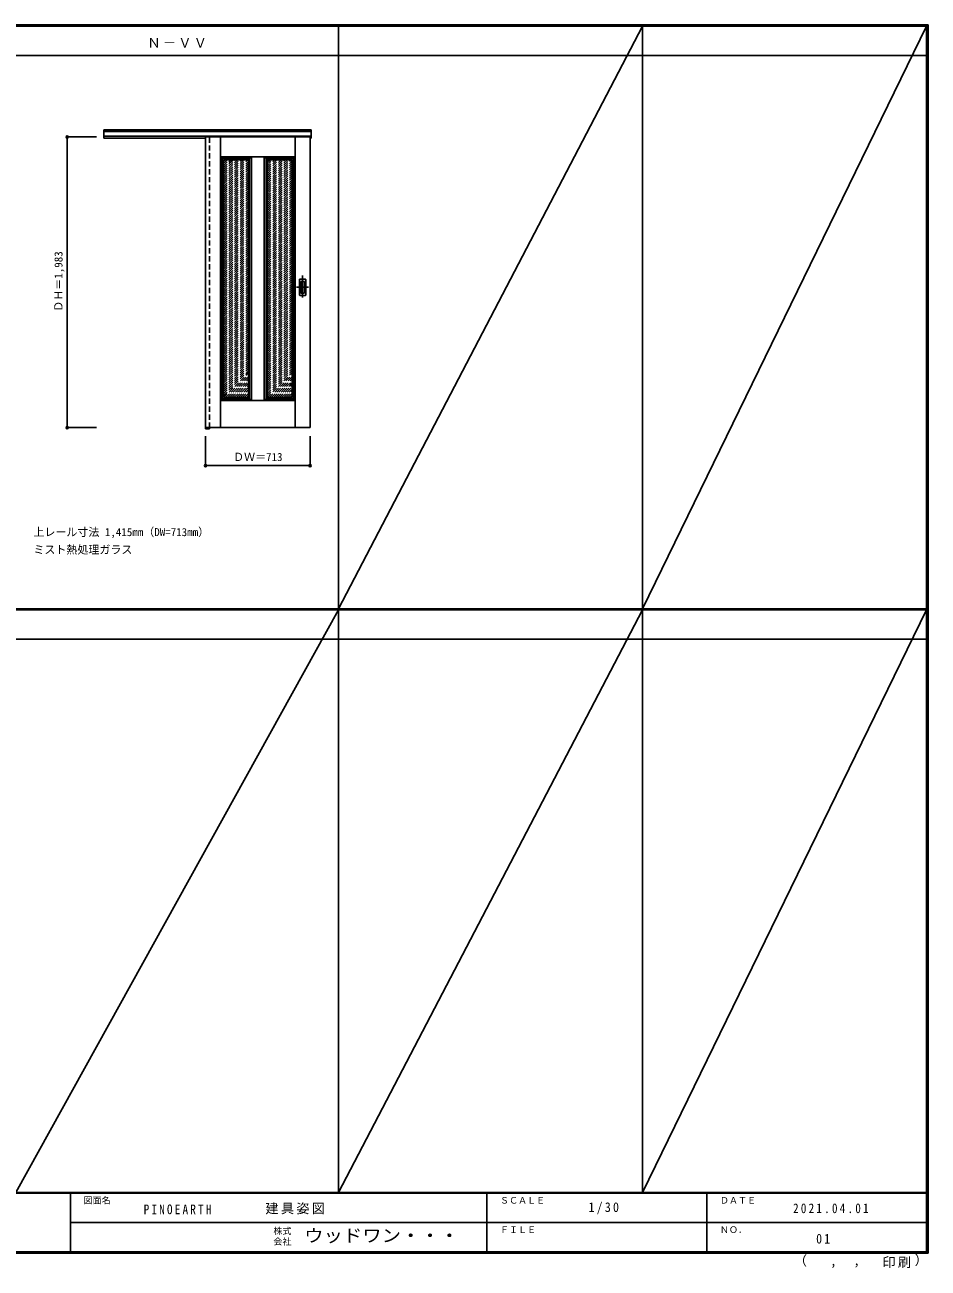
# Model space of a CAD drawing. Units: millimetres, scale not verified. Extents: x -6000 to 5700, y -4307 to 4175.
# Drawn here: x -460 to 5700, y -4307 to 4175 of the extents above; entities that cross this region are included whole.
import ezdxf
from ezdxf.enums import TextEntityAlignment as Align

# ---------------------------------------------------------------- set-up
doc = ezdxf.new("R2010")
doc.units = ezdxf.units.MM
doc.header["$LTSCALE"] = 30
doc.header["$PDMODE"] = 32
doc.header["$PDSIZE"] = 15
doc.linetypes.add('CHAIN1', pattern=[8, 5, -1, 1, -1])
doc.linetypes.add('DASHED1', pattern=[1.8, 1.2, -0.6])
for name, color, linetype in [('0-1_通り芯', 4, 'CHAIN1'), ('0-2_扉', 3, 'Continuous'), ('0-3_仕上げ', 7, 'Continuous'), ('0-4_枠', 3, 'Continuous'), ('0-6_引手', 3, 'Continuous'), ('0-A_文字', 7, 'Continuous'), ('0-B_寸法', 4, 'Continuous'), ('0-C_ハッチ', 4, 'DASHED1'), ('F-1_枠', 6, 'Continuous'), ('F-A_文字', 7, 'Continuous')]:
    doc.layers.add(name, color=color, linetype=linetype)
doc.styles.add('ＭＳ ゴシック', font='')
doc.styles.get('ＭＳ ゴシック').set_extended_font_data('MS Gothic')

msp = doc.modelspace()

# ---------------------------------------------------------------- linework, layer by layer
at = {"layer": '0-1_通り芯'}
for p, q in [((1434, 2465.5), (1434, 2303.5)), ((1475, 2384.5), (1393, 2384.5))]:
    msp.add_line(p, q, dxfattribs=at)
at = {"layer": '0-2_扉', "color": 4, "linetype": 'DASHED1'}
msp.add_line((772, 3410), (772, 3406), dxfattribs=at)
at = {"layer": '0-2_扉'}
for p, q in [((772, 3410), (772, 1427)), ((772, 3410), (1485, 3410)), ((1485, 1427), (1485, 3410)), ((772, 1427), (1485, 1427))]:
    msp.add_line(p, q, dxfattribs=at)
at = {"layer": '0-3_仕上げ'}
for p, q in [((873.5, 1427), (873.5, 3410)), ((1383.5, 1427), (1383.5, 3410)), ((1383.5, 3275), (873.5, 3275)), ((873.5, 3275), (885.5, 3263)), ((1084.5, 3275), (1072.5, 3263)), ((1084.5, 1612), (1084.5, 3275)), ((1172.5, 1612), (1172.5, 3275)), ((1172.5, 3275), (1184.5, 3263)), ((1383.5, 3275), (1371.5, 3263)), ((885.5, 1624), (873.5, 1612)), ((1383.5, 1612), (873.5, 1612)), ((1072.5, 1624), (1084.5, 1612)), ((1184.5, 1624), (1172.5, 1612)), ((1371.5, 1624), (1383.5, 1612))]:
    msp.add_line(p, q, dxfattribs=at)
at = {"layer": '0-3_仕上げ', "color": 3}
for p, q in [((885.5, 1624), (885.5, 3263)), ((885.5, 3263), (1072.5, 3263)), ((1072.5, 1624), (1072.5, 3263)), ((1184.5, 1624), (1184.5, 3263)), ((1371.5, 3263), (1184.5, 3263)), ((1371.5, 1624), (1371.5, 3263)), ((885.5, 1624), (1072.5, 1624)), ((1371.5, 1624), (1184.5, 1624))]:
    msp.add_line(p, q, dxfattribs=at)
at = {"layer": '0-3_仕上げ', "color": 4}
for p, q in [((893.5, 1632), (893.5, 3255)), ((893.5, 3255), (1064.5, 3255)), ((1064.5, 1632), (1064.5, 3255)), ((1192.5, 1632), (1192.5, 3255)), ((1363.5, 3255), (1192.5, 3255)), ((1363.5, 1632), (1363.5, 3255)), ((893.5, 1632), (1064.5, 1632)), ((1363.5, 1632), (1192.5, 1632))]:
    msp.add_line(p, q, dxfattribs=at)
at = {"layer": '0-4_枠'}
for p, q in [((78, 3460), (1493, 3460)), ((78, 3403), (78, 3460)), ((78, 3447), (1493, 3447)), ((78, 3415), (1493, 3415)), ((78, 3403), (772, 3403)), ((771, 3415), (771, 1418)), ((799, 3410), (799, 3415)), ((1485, 3403), (1493, 3403)), ((1493, 3403), (1493, 3460)), ((771, 1418), (799, 1418)), ((799, 1427), (799, 1418))]:
    msp.add_line(p, q, dxfattribs=at)
at = {"layer": '0-4_枠', "color": 4, "linetype": 'DASHED1'}
msp.add_line((799, 1427), (799, 3410), dxfattribs=at)
at = {"layer": '0-6_引手'}
for p, q in [((1413, 2438), (1413, 2331)), ((1414.5, 2439.5), (1453.5, 2439.5)), ((1455, 2331), (1455, 2438)), ((1414.5, 2329.5), (1453.5, 2329.5))]:
    msp.add_line(p, q, dxfattribs=at)
at = {"layer": '0-6_引手', "color": 7}
for p, q in [((1421.5, 2422), (1421.5, 2347)), ((1423, 2423.5), (1445, 2423.5)), ((1446.5, 2347), (1446.5, 2422)), ((1423, 2345.5), (1445, 2345.5))]:
    msp.add_line(p, q, dxfattribs=at)
at = {"layer": '0-6_引手'}
for centre, start, end in [((1414.5, 2438), 90, 180), ((1453.5, 2438), 0, 90), ((1414.5, 2331), 180, 270), ((1453.5, 2331), 270, 0)]:
    msp.add_arc(centre, 1.5, start, end, dxfattribs=at)
at = {"layer": '0-6_引手', "color": 7}
for centre, start, end in [((1423, 2422), 90, 180), ((1445, 2422), 0, 90), ((1423, 2347), 180, 270), ((1445, 2347), 270, 0)]:
    msp.add_arc(centre, 1.5, start, end, dxfattribs=at)
at = {"layer": '0-B_寸法'}
for p, q in [((-172, 3410), (-172, 1427)), ((-172, 3410), (28, 3410)), ((-172, 1427), (28, 1427)), ((772, 1168), (772, 1368)), ((1485, 1168), (1485, 1368)), ((1485, 1168), (772, 1168))]:
    msp.add_line(p, q, dxfattribs=at)
at = {"layer": '0-B_寸法', "color": 7}
for p in [(-172, 3410), (-172, 1427), (772, 1168), (1485, 1168)]:
    msp.add_point(p, dxfattribs=at)
at = {"layer": '0-C_ハッチ'}
for p, q in [((893.5, 3242.67), (905.83, 3255)), ((893.5, 3087.1), (1061.4, 3255)), ((893.5, 3228.53), (919.97, 3255)), ((893.5, 3214.38), (934.12, 3255)), ((893.5, 3200.24), (948.26, 3255)), ((893.5, 3186.1), (962.4, 3255)), ((893.5, 3171.96), (976.54, 3255)), ((893.5, 3157.82), (990.69, 3255)), ((893.5, 3143.67), (1004.83, 3255)), ((893.5, 3129.53), (1018.97, 3255)), ((893.5, 3115.39), (1033.11, 3255)), ((893.5, 3101.25), (1047.25, 3255)), ((893.5, 3072.96), (1064.5, 3243.96)), ((893.5, 3058.82), (1064.5, 3229.82)), ((1192.5, 3244.68), (1202.82, 3255)), ((1192.5, 3089.12), (1358.38, 3255)), ((1192.5, 3230.54), (1216.96, 3255)), ((1192.5, 3216.4), (1231.1, 3255)), ((1192.5, 3202.26), (1245.24, 3255)), ((1192.5, 3188.11), (1259.39, 3255)), ((1192.5, 3173.97), (1273.53, 3255)), ((1192.5, 3159.83), (1287.67, 3255)), ((1192.5, 3145.69), (1301.81, 3255)), ((1192.5, 3131.55), (1315.95, 3255)), ((1192.5, 3117.4), (1330.1, 3255)), ((1192.5, 3103.26), (1344.24, 3255)), ((1192.5, 3074.98), (1363.5, 3245.98)), ((1192.5, 3060.84), (1363.5, 3231.84)), ((893.5, 3044.68), (1064.5, 3215.68)), ((893.5, 3030.54), (1064.5, 3201.54)), ((893.5, 3016.39), (1064.5, 3187.39)), ((893.5, 3002.25), (1064.5, 3173.25)), ((893.5, 2988.11), (1064.5, 3159.11)), ((893.5, 2973.97), (1064.5, 3144.97)), ((1192.5, 3046.69), (1363.5, 3217.69)), ((1192.5, 3032.55), (1363.5, 3203.55)), ((1192.5, 3018.41), (1363.5, 3189.41)), ((1192.5, 3004.27), (1363.5, 3175.27)), ((1192.5, 2990.12), (1363.5, 3161.12)), ((1192.5, 2975.98), (1363.5, 3146.98)), ((893.5, 2959.83), (1064.5, 3130.83)), ((893.5, 2945.68), (1064.5, 3116.68)), ((893.5, 2931.54), (1064.5, 3102.54)), ((893.5, 2917.4), (1064.5, 3088.4)), ((893.5, 2903.26), (1064.5, 3074.26)), ((893.5, 2889.11), (1064.5, 3060.11)), ((1192.5, 2961.84), (1363.5, 3132.84)), ((1192.5, 2947.7), (1363.5, 3118.7)), ((1192.5, 2933.56), (1363.5, 3104.56)), ((1192.5, 2919.41), (1363.5, 3090.41)), ((1192.5, 2905.27), (1363.5, 3076.27)), ((1192.5, 2891.13), (1363.5, 3062.13)), ((893.5, 2874.97), (1064.5, 3045.97)), ((893.5, 2860.83), (1064.5, 3031.83)), ((893.5, 2846.69), (1064.5, 3017.69)), ((893.5, 2832.55), (1064.5, 3003.55)), ((893.5, 2818.4), (1064.5, 2989.4)), ((893.5, 2804.26), (1064.5, 2975.26)), ((1192.5, 2876.99), (1363.5, 3047.99)), ((1192.5, 2862.85), (1363.5, 3033.85)), ((1192.5, 2848.7), (1363.5, 3019.7)), ((1192.5, 2834.56), (1363.5, 3005.56)), ((1192.5, 2820.42), (1363.5, 2991.42)), ((1192.5, 2806.28), (1363.5, 2977.28)), ((893.5, 2790.12), (1064.5, 2961.12)), ((893.5, 2775.98), (1064.5, 2946.98)), ((893.5, 2761.84), (1064.5, 2932.84)), ((893.5, 2747.69), (1064.5, 2918.69)), ((893.5, 2733.55), (1064.5, 2904.55)), ((893.5, 2719.41), (1064.5, 2890.41)), ((1192.5, 2792.13), (1363.5, 2963.13)), ((1192.5, 2777.99), (1363.5, 2948.99)), ((1192.5, 2763.85), (1363.5, 2934.85)), ((1192.5, 2749.71), (1363.5, 2920.71)), ((1192.5, 2735.57), (1363.5, 2906.57)), ((1192.5, 2721.42), (1363.5, 2892.42)), ((893.5, 2705.27), (1064.5, 2876.27)), ((893.5, 2691.12), (1064.5, 2862.12)), ((893.5, 2676.98), (1064.5, 2847.98)), ((893.5, 2662.84), (1064.5, 2833.84)), ((893.5, 2648.7), (1064.5, 2819.7)), ((893.5, 2634.56), (1064.5, 2805.56)), ((1192.5, 2707.28), (1363.5, 2878.28)), ((1192.5, 2693.14), (1363.5, 2864.14)), ((1192.5, 2679), (1363.5, 2850)), ((1192.5, 2664.86), (1363.5, 2835.86)), ((1192.5, 2650.71), (1363.5, 2821.71)), ((1192.5, 2636.57), (1363.5, 2807.57)), ((893.5, 2620.41), (1064.5, 2791.41)), ((893.5, 2606.27), (1064.5, 2777.27)), ((893.5, 2592.13), (1064.5, 2763.13)), ((893.5, 2577.99), (1064.5, 2748.99)), ((893.5, 2563.85), (1064.5, 2734.85)), ((893.5, 2549.7), (1064.5, 2720.7)), ((1192.5, 2622.43), (1363.5, 2793.43)), ((1192.5, 2608.29), (1363.5, 2779.29)), ((1192.5, 2594.14), (1363.5, 2765.14)), ((1192.5, 2580), (1363.5, 2751)), ((1192.5, 2565.86), (1363.5, 2736.86)), ((1192.5, 2551.72), (1363.5, 2722.72)), ((893.5, 2535.56), (1064.5, 2706.56)), ((893.5, 2521.42), (1064.5, 2692.42)), ((893.5, 2507.28), (1064.5, 2678.28)), ((893.5, 2493.13), (1064.5, 2664.13)), ((893.5, 2478.99), (1064.5, 2649.99)), ((893.5, 2464.85), (1064.5, 2635.85)), ((1192.5, 2537.58), (1363.5, 2708.58)), ((1192.5, 2523.43), (1363.5, 2694.43)), ((1192.5, 2509.29), (1363.5, 2680.29)), ((1192.5, 2495.15), (1363.5, 2666.15)), ((1192.5, 2481.01), (1363.5, 2652.01)), ((1192.5, 2466.87), (1363.5, 2637.87)), ((893.5, 2450.71), (1064.5, 2621.71)), ((893.5, 2436.57), (1064.5, 2607.57)), ((893.5, 2422.42), (1064.5, 2593.42)), ((893.5, 2408.28), (1064.5, 2579.28)), ((893.5, 2394.14), (1064.5, 2565.14)), ((893.5, 2380), (1064.5, 2551)), ((1192.5, 2452.72), (1363.5, 2623.72)), ((1192.5, 2438.58), (1363.5, 2609.58)), ((1192.5, 2424.44), (1363.5, 2595.44)), ((1192.5, 2410.3), (1363.5, 2581.3)), ((1192.5, 2396.15), (1363.5, 2567.15)), ((1192.5, 2382.01), (1363.5, 2553.01)), ((893.5, 2365.86), (1064.5, 2536.86)), ((893.5, 2351.71), (1064.5, 2522.71)), ((893.5, 2337.57), (1064.5, 2508.57)), ((893.5, 2323.43), (1064.5, 2494.43)), ((893.5, 2309.29), (1064.5, 2480.29)), ((893.5, 2295.14), (1064.5, 2466.14)), ((1192.5, 2367.87), (1363.5, 2538.87)), ((1192.5, 2353.73), (1363.5, 2524.73)), ((1192.5, 2339.59), (1363.5, 2510.59)), ((1192.5, 2325.44), (1363.5, 2496.44)), ((1192.5, 2311.3), (1363.5, 2482.3)), ((1192.5, 2297.16), (1363.5, 2468.16)), ((893.5, 2281), (1064.5, 2452)), ((893.5, 2266.86), (1064.5, 2437.86)), ((893.5, 2252.72), (1064.5, 2423.72)), ((893.5, 2238.58), (1064.5, 2409.58)), ((893.5, 2224.43), (1064.5, 2395.43)), ((893.5, 2210.29), (1064.5, 2381.29)), ((1192.5, 2283.02), (1363.5, 2454.02)), ((1192.5, 2268.88), (1363.5, 2439.88)), ((1192.5, 2254.73), (1363.5, 2425.73)), ((1192.5, 2240.59), (1363.5, 2411.59)), ((1192.5, 2226.45), (1363.5, 2397.45)), ((1192.5, 2212.31), (1363.5, 2383.31)), ((893.5, 2196.15), (1064.5, 2367.15)), ((893.5, 2182.01), (1064.5, 2353.01)), ((893.5, 2167.87), (1064.5, 2338.87)), ((893.5, 2153.72), (1064.5, 2324.72)), ((893.5, 2139.58), (1064.5, 2310.58)), ((893.5, 2125.44), (1064.5, 2296.44)), ((1192.5, 2198.17), (1363.5, 2369.17)), ((1192.5, 2184.02), (1363.5, 2355.02)), ((1192.5, 2169.88), (1363.5, 2340.88)), ((1192.5, 2155.74), (1363.5, 2326.74)), ((1192.5, 2141.6), (1363.5, 2312.6)), ((1192.5, 2127.45), (1363.5, 2298.45)), ((893.5, 2111.3), (1064.5, 2282.3)), ((893.5, 2097.15), (1064.5, 2268.15)), ((893.5, 2083.01), (1064.5, 2254.01)), ((893.5, 2068.87), (1064.5, 2239.87)), ((893.5, 2054.73), (1064.5, 2225.73)), ((893.5, 2040.59), (1064.5, 2211.59)), ((1192.5, 2113.31), (1363.5, 2284.31)), ((1192.5, 2099.17), (1363.5, 2270.17)), ((1192.5, 2085.03), (1363.5, 2256.03)), ((1192.5, 2070.89), (1363.5, 2241.89)), ((1192.5, 2056.74), (1363.5, 2227.74)), ((1192.5, 2042.6), (1363.5, 2213.6)), ((893.5, 2026.44), (1064.5, 2197.44)), ((893.5, 2012.3), (1064.5, 2183.3)), ((893.5, 1998.16), (1064.5, 2169.16)), ((893.5, 1984.02), (1064.5, 2155.02)), ((893.5, 1969.88), (1064.5, 2140.88)), ((893.5, 1955.73), (1064.5, 2126.73)), ((1192.5, 2028.46), (1363.5, 2199.46)), ((1192.5, 2014.32), (1363.5, 2185.32)), ((1192.5, 2000.18), (1363.5, 2171.18)), ((1192.5, 1986.03), (1363.5, 2157.03)), ((1192.5, 1971.89), (1363.5, 2142.89)), ((1192.5, 1957.75), (1363.5, 2128.75)), ((893.5, 1941.59), (1064.5, 2112.59)), ((893.5, 1927.45), (1064.5, 2098.45)), ((893.5, 1913.31), (1064.5, 2084.31)), ((893.5, 1899.17), (1064.5, 2070.17)), ((893.5, 1885.02), (1064.5, 2056.02)), ((893.5, 1870.88), (1064.5, 2041.88)), ((1192.5, 1943.61), (1363.5, 2114.61)), ((1192.5, 1929.46), (1363.5, 2100.46)), ((1192.5, 1915.32), (1363.5, 2086.32)), ((1192.5, 1901.18), (1363.5, 2072.18)), ((1192.5, 1887.04), (1363.5, 2058.04)), ((1192.5, 1872.9), (1363.5, 2043.9)), ((893.5, 1856.74), (1064.5, 2027.74)), ((893.5, 1842.6), (1064.5, 2013.6)), ((893.5, 1828.45), (1064.5, 1999.45)), ((893.5, 1814.31), (1064.5, 1985.31)), ((893.5, 1800.17), (1064.5, 1971.17)), ((893.5, 1786.03), (1064.5, 1957.03)), ((1192.5, 1858.75), (1363.5, 2029.75)), ((1192.5, 1844.61), (1363.5, 2015.61)), ((1192.5, 1830.47), (1363.5, 2001.47)), ((1192.5, 1816.33), (1363.5, 1987.33)), ((1192.5, 1802.19), (1363.5, 1973.19)), ((1192.5, 1788.04), (1363.5, 1959.04)), ((893.5, 1771.89), (1064.5, 1942.89)), ((893.5, 1757.74), (1064.5, 1928.74)), ((893.5, 1743.6), (1064.5, 1914.6)), ((893.5, 1729.46), (1064.5, 1900.46)), ((893.5, 1715.32), (1064.5, 1886.32)), ((893.5, 1701.18), (1064.5, 1872.18)), ((1192.5, 1773.9), (1363.5, 1944.9)), ((1192.5, 1759.76), (1363.5, 1930.76)), ((1192.5, 1745.62), (1363.5, 1916.62)), ((1192.5, 1731.47), (1363.5, 1902.47)), ((1192.5, 1717.33), (1363.5, 1888.33)), ((1192.5, 1703.19), (1363.5, 1874.19)), ((893.5, 1687.03), (1064.5, 1858.03)), ((893.5, 1672.89), (1064.5, 1843.89)), ((893.5, 1658.75), (1064.5, 1829.75)), ((893.5, 1644.61), (1064.5, 1815.61)), ((895.04, 1632), (1064.5, 1801.46)), ((909.18, 1632), (1064.5, 1787.32)), ((1192.5, 1689.05), (1363.5, 1860.05)), ((1192.5, 1674.91), (1363.5, 1845.91)), ((1192.5, 1660.76), (1363.5, 1831.76)), ((1192.5, 1646.62), (1363.5, 1817.62)), ((1192.5, 1632.48), (1363.5, 1803.48)), ((1206.16, 1632), (1363.5, 1789.34)), ((923.32, 1632), (1064.5, 1773.18)), ((937.46, 1632), (1064.5, 1759.04)), ((951.6, 1632), (1064.5, 1744.9)), ((965.75, 1632), (1064.5, 1730.75)), ((979.89, 1632), (1064.5, 1716.61)), ((994.03, 1632), (1064.5, 1702.47)), ((1220.3, 1632), (1363.5, 1775.2)), ((1234.45, 1632), (1363.5, 1761.05)), ((1248.59, 1632), (1363.5, 1746.91)), ((1262.73, 1632), (1363.5, 1732.77)), ((1276.87, 1632), (1363.5, 1718.63)), ((1291.02, 1632), (1363.5, 1704.48)), ((1008.17, 1632), (1064.5, 1688.33)), ((1022.31, 1632), (1064.5, 1674.19)), ((1036.46, 1632), (1064.5, 1660.04)), ((1050.6, 1632), (1064.5, 1645.9)), ((1305.16, 1632), (1363.5, 1690.34)), ((1319.3, 1632), (1363.5, 1676.2)), ((1333.44, 1632), (1363.5, 1662.06)), ((1347.58, 1632), (1363.5, 1647.92)), ((1361.73, 1632), (1363.5, 1633.77))]:
    msp.add_line(p, q, dxfattribs=at)
at = {"layer": 'F-1_枠'}
for p, q in [((-6000, 4175), (5700, 4175)), ((-6000, 4170), (5700, 4170)), ((-6000, 4165), (5700, 4165)), ((1678, -3790), (1678, 4175)), ((3752, -3790), (3752, 4175)), ((5690, 4175), (5690, -4205)), ((5695, 4175), (5695, -4205)), ((5700, 4175), (5700, -4205)), ((-6000, 3965), (5700, 3965)), ((-6000, 190.5), (5700, 190.5)), ((-6000, 187.5), (5700, 187.5)), ((-6000, 184.5), (5700, 184.5)), ((-6000, -15.5), (5700, -15.5)), ((5700, -3790), (-6000, -3790)), ((5700, -3795), (-6000, -3795)), ((-150, -3795), (-150, -4195)), ((2690, -3795), (2690, -4195)), ((4190, -3795), (4190, -4195)), ((-150, -3995), (5690, -3995.01)), ((5700, -4195), (-6000, -4195)), ((5700, -4200), (-6000, -4200)), ((5700, -4205), (-6000, -4205))]:
    msp.add_line(p, q, dxfattribs=at)
at = {"layer": 'F-A_文字'}
for p, q in [((1678, 190.5), (3752, 4165)), ((3752, 190.5), (5690, 4165)), ((1678, 184.5), (-522, -3790)), ((1678, -3790), (3752, 184.5)), ((3752, -3790), (5690, 184.5))]:
    msp.add_line(p, q, dxfattribs=at)

# ---------------------------------------------------------------- texts
at = {"layer": '0-A_文字', "style": 'ＭＳ ゴシック'}
for s, p in [('上レール寸法 1,415mm（DW=713mm）', (-402, 670.5)), ('ミスト熱処理ガラス', (-402, 550.5))]:
    msp.add_text(s, height=54.99, dxfattribs=at).set_placement(p, align=Align.BOTTOM_LEFT)
at = {"layer": '0-A_文字', "insert": (375.5, 4020), "char_height": 65.98, "attachment_point": 7, "style": 'ＭＳ ゴシック'}
msp.add_mtext('\\T1.17;Ｎ－ＶＶ', dxfattribs=at)
at = {"layer": '0-B_寸法', "color": 7, "style": 'ＭＳ ゴシック'}
msp.add_text('ＤＨ＝1,983', height=54.99, rotation=90, dxfattribs=at).set_placement((-187, 2218.25), align=Align.BOTTOM_LEFT)
msp.add_text('ＤＷ＝713', height=54.99, dxfattribs=at).set_placement((959.75, 1183), align=Align.BOTTOM_LEFT)
at = {"layer": 'F-A_文字', "style": 'ＭＳ ゴシック'}
for s, height, p in [('図面名', 43.99, (-60, -3880)), ('ＳＣＡＬＥ', 43.99, (2780, -3880)), ('ＤＡＴＥ', 43.99, (4280, -3880)), ('株式', 43.99, (1235, -4089)), ('ＦＩＬＥ', 43.99, (2780, -4080)), ('ＮＯ．', 43.99, (4280, -4080)), ('会社', 43.99, (1235, -4161)), ('（', 65.98, (4784.03, -4308.31)), ('）', 65.98, (5608.4, -4304.13)), (',', 65.98, (5031.28, -4308.31)), (',', 65.98, (5190.2, -4305.53))]:
    msp.add_text(s, height=height, dxfattribs=at).set_placement(p, align=Align.BOTTOM_LEFT)
at = {"layer": 'F-A_文字', "style": 'ＭＳ ゴシック', "width": 1.1}
msp.add_text('ウッドワン・・・', height=87.98, dxfattribs=at).set_placement((1445, -4155), align=Align.BOTTOM_LEFT)
at = {"layer": 'F-A_文字', "char_height": 65.98, "attachment_point": 7, "style": 'ＭＳ ゴシック'}
for s, insert in [('\\T1.39;\\W0.85;PINOEARTH', (350, -3940)), ('\\T1.17;建具姿図', (1180.42, -3940)), ('\\T1.38;\\W0.9;1/30', (3383.75, -3940)), ('\\T1.39;\\W0.85;2021.04.01', (4778.75, -3932.5)), ('\\T1.36;\\W0.9;01', (4936.25, -4140)), ('\\T1.17;印刷', (5388.15, -4306.92))]:
    msp.add_mtext(s, dxfattribs=dict(at, insert=insert))

doc.saveas('drawing.dxf')
